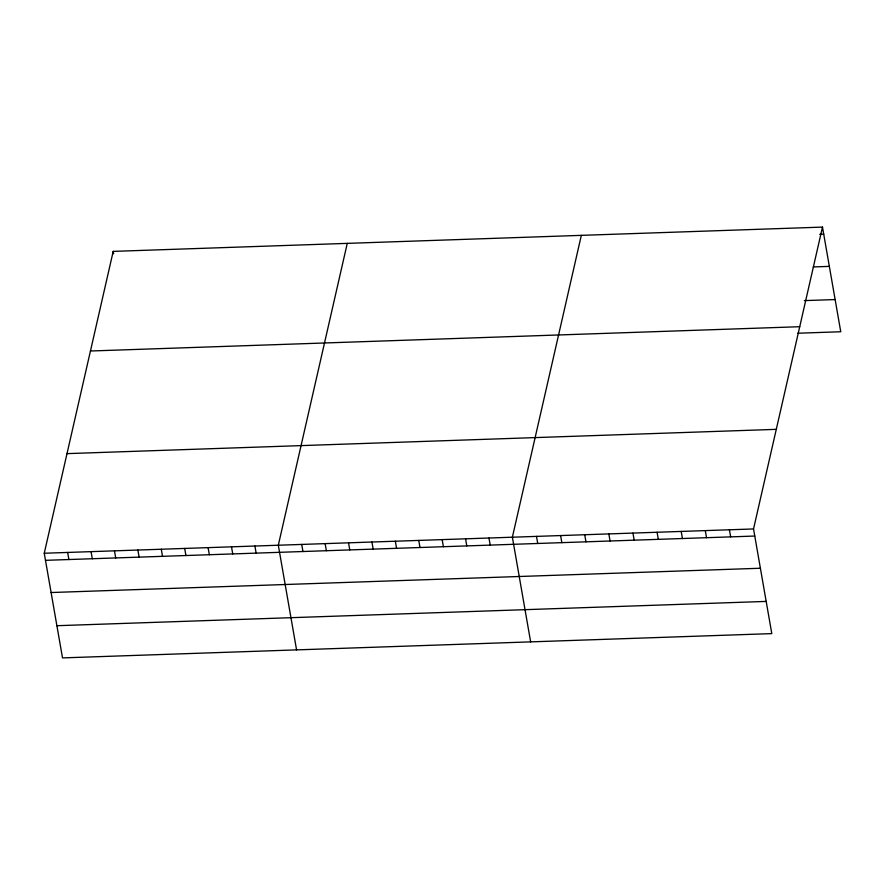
<?xml version="1.0" encoding="UTF-8"?>
<svg xmlns="http://www.w3.org/2000/svg" width="885" height="885" viewBox="0 0 885 885"><rect width="100%" height="100%" fill="white"/><g stroke="black" fill="none" stroke-linecap="round" stroke-linejoin="round"><path stroke-width="1.33" d="M822.486 227.102L753.533 528.953L771.797 633.616L62.514 657.898L44.25 553.247L113.203 251.384L822.486 227.102L840.75 331.753L797.883 333.225M347.263 243.375L278.31 545.226L296.575 649.889M581.334 235.355L512.371 537.217L530.646 641.868M819.698 234.337L823.725 234.193M813.26 266.938L829.345 266.385M804.321 300.612L835.13 299.561M90.447 351.002L799.73 326.709M67.006 453.629L776.289 429.347M44.25 553.247L753.533 528.953M45.489 560.338L754.772 536.044M51.109 592.53L760.392 568.247M56.894 625.706L766.178 601.413M729.417 529.783L730.656 536.874M705.301 530.602L706.54 537.704M681.184 531.431L682.423 538.523M657.068 532.261L658.307 539.352M632.952 533.08L634.191 540.182M608.836 533.909L610.075 541M584.719 534.739L585.958 541.83M560.603 535.558L561.842 542.649M536.487 536.387L537.726 543.478M488.974 538.014L490.202 545.105M465.565 538.821L466.804 545.912M442.157 539.618L443.396 546.709M418.749 540.414L419.988 547.516M395.341 541.222L396.58 548.313M371.932 542.018L373.171 549.109M348.535 542.826L349.774 549.917M325.127 543.622L326.366 550.713M301.719 544.43L302.958 551.521M254.902 546.034L256.141 553.125M231.505 546.83L232.733 553.922M208.097 547.627L209.336 554.729M184.688 548.434L185.927 555.526M113.203 251.384L113.612 253.752M161.28 549.231L162.519 556.322M137.872 550.039L139.111 557.13M114.464 550.835L115.703 557.926M91.066 551.643L92.305 558.734M67.658 552.439L68.897 559.53"/></g></svg>
